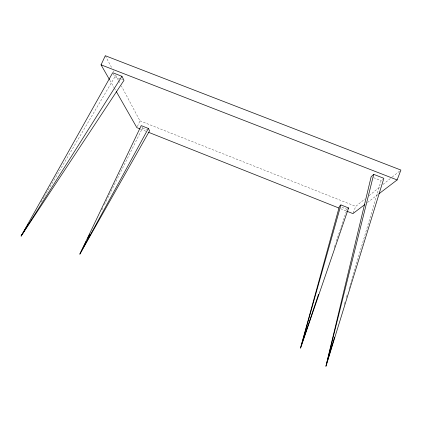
<?xml version="1.0" encoding="UTF-8"?>
<svg xmlns="http://www.w3.org/2000/svg" width="422" height="422" viewBox="0 0 422 422"><rect width="100%" height="100%" fill="white"/><g stroke="black" fill="none" stroke-linecap="round" stroke-linejoin="round"><path stroke-width="0.32" stroke-dasharray="2.11 1.58" d="M344.32 304.394L345.075 301.867M346.388 297.447L347.137 294.92M349.015 288.606L381.108 180.627L382.949 179.081M334.229 247.456L335.485 243.705M336.318 241.205L347 209.323L341.176 207.007M353.156 213.005L355.735 206.379L364.977 198.952M137.382 126.516L139.94 120.845L121.388 85.961M101.807 209.95L102.688 208.183M104.445 204.644L142.53 128.04L141.745 126.579M41.129 202.075L44.136 196.974M44.468 196.404L114.916 76.804L113.26 73.734M369.081 195.65L380.37 186.571M382.939 184.509L391.663 177.493M392.175 177.076L400.388 170.472M367.483 202.518L377.885 194.595M114.916 76.804L120.966 79.162M121.568 79.399L122.781 79.874M373.491 177.657L381.108 180.627M139.94 120.845L355.735 206.379M142.53 128.04L146.64 129.675M140.547 129.111L146.666 131.543M340.681 208.737L346.8 211.174M109.847 80.249L114.077 87.67M114.404 88.245L115.707 90.53M105.305 55.725L111.798 67.937M113.344 70.843L113.966 72.004M115.512 74.91L118.292 80.143M118.603 80.729L120.149 83.635"/><path stroke-width="0.63" d="M373.713 174.355L325.926 366.275L383.867 178.311L373.713 174.355L371.149 176.744L325.926 366.275L334.562 337.231M340.923 204.923L300.517 348.108L348.604 207.972L340.923 204.923L339.43 206.311L300.517 348.108L318.526 294.345M378.924 193.803L397.123 179.941L400.9 170.061L105.305 55.725L101.053 64.83L109.52 79.679M86.283 241.178L79.837 254.144L149.578 130.841L148.359 128.446L141.217 125.608L79.837 254.144L148.359 128.446M87.75 238.235L89.796 234.11M26.776 226.445L21.1 236.083L123.989 80.344L121.947 76.308L112.711 72.716L21.1 236.083L121.947 76.308M27.446 225.311L28.11 224.182M347.802 208.647L348.604 207.972M364.882 204.496L352.924 213.606L346.8 211.174M101.053 64.83L397.123 179.941M139.935 128.868L136.87 127.65L116.361 91.669M148.502 132.276L338.845 208.004"/></g></svg>
